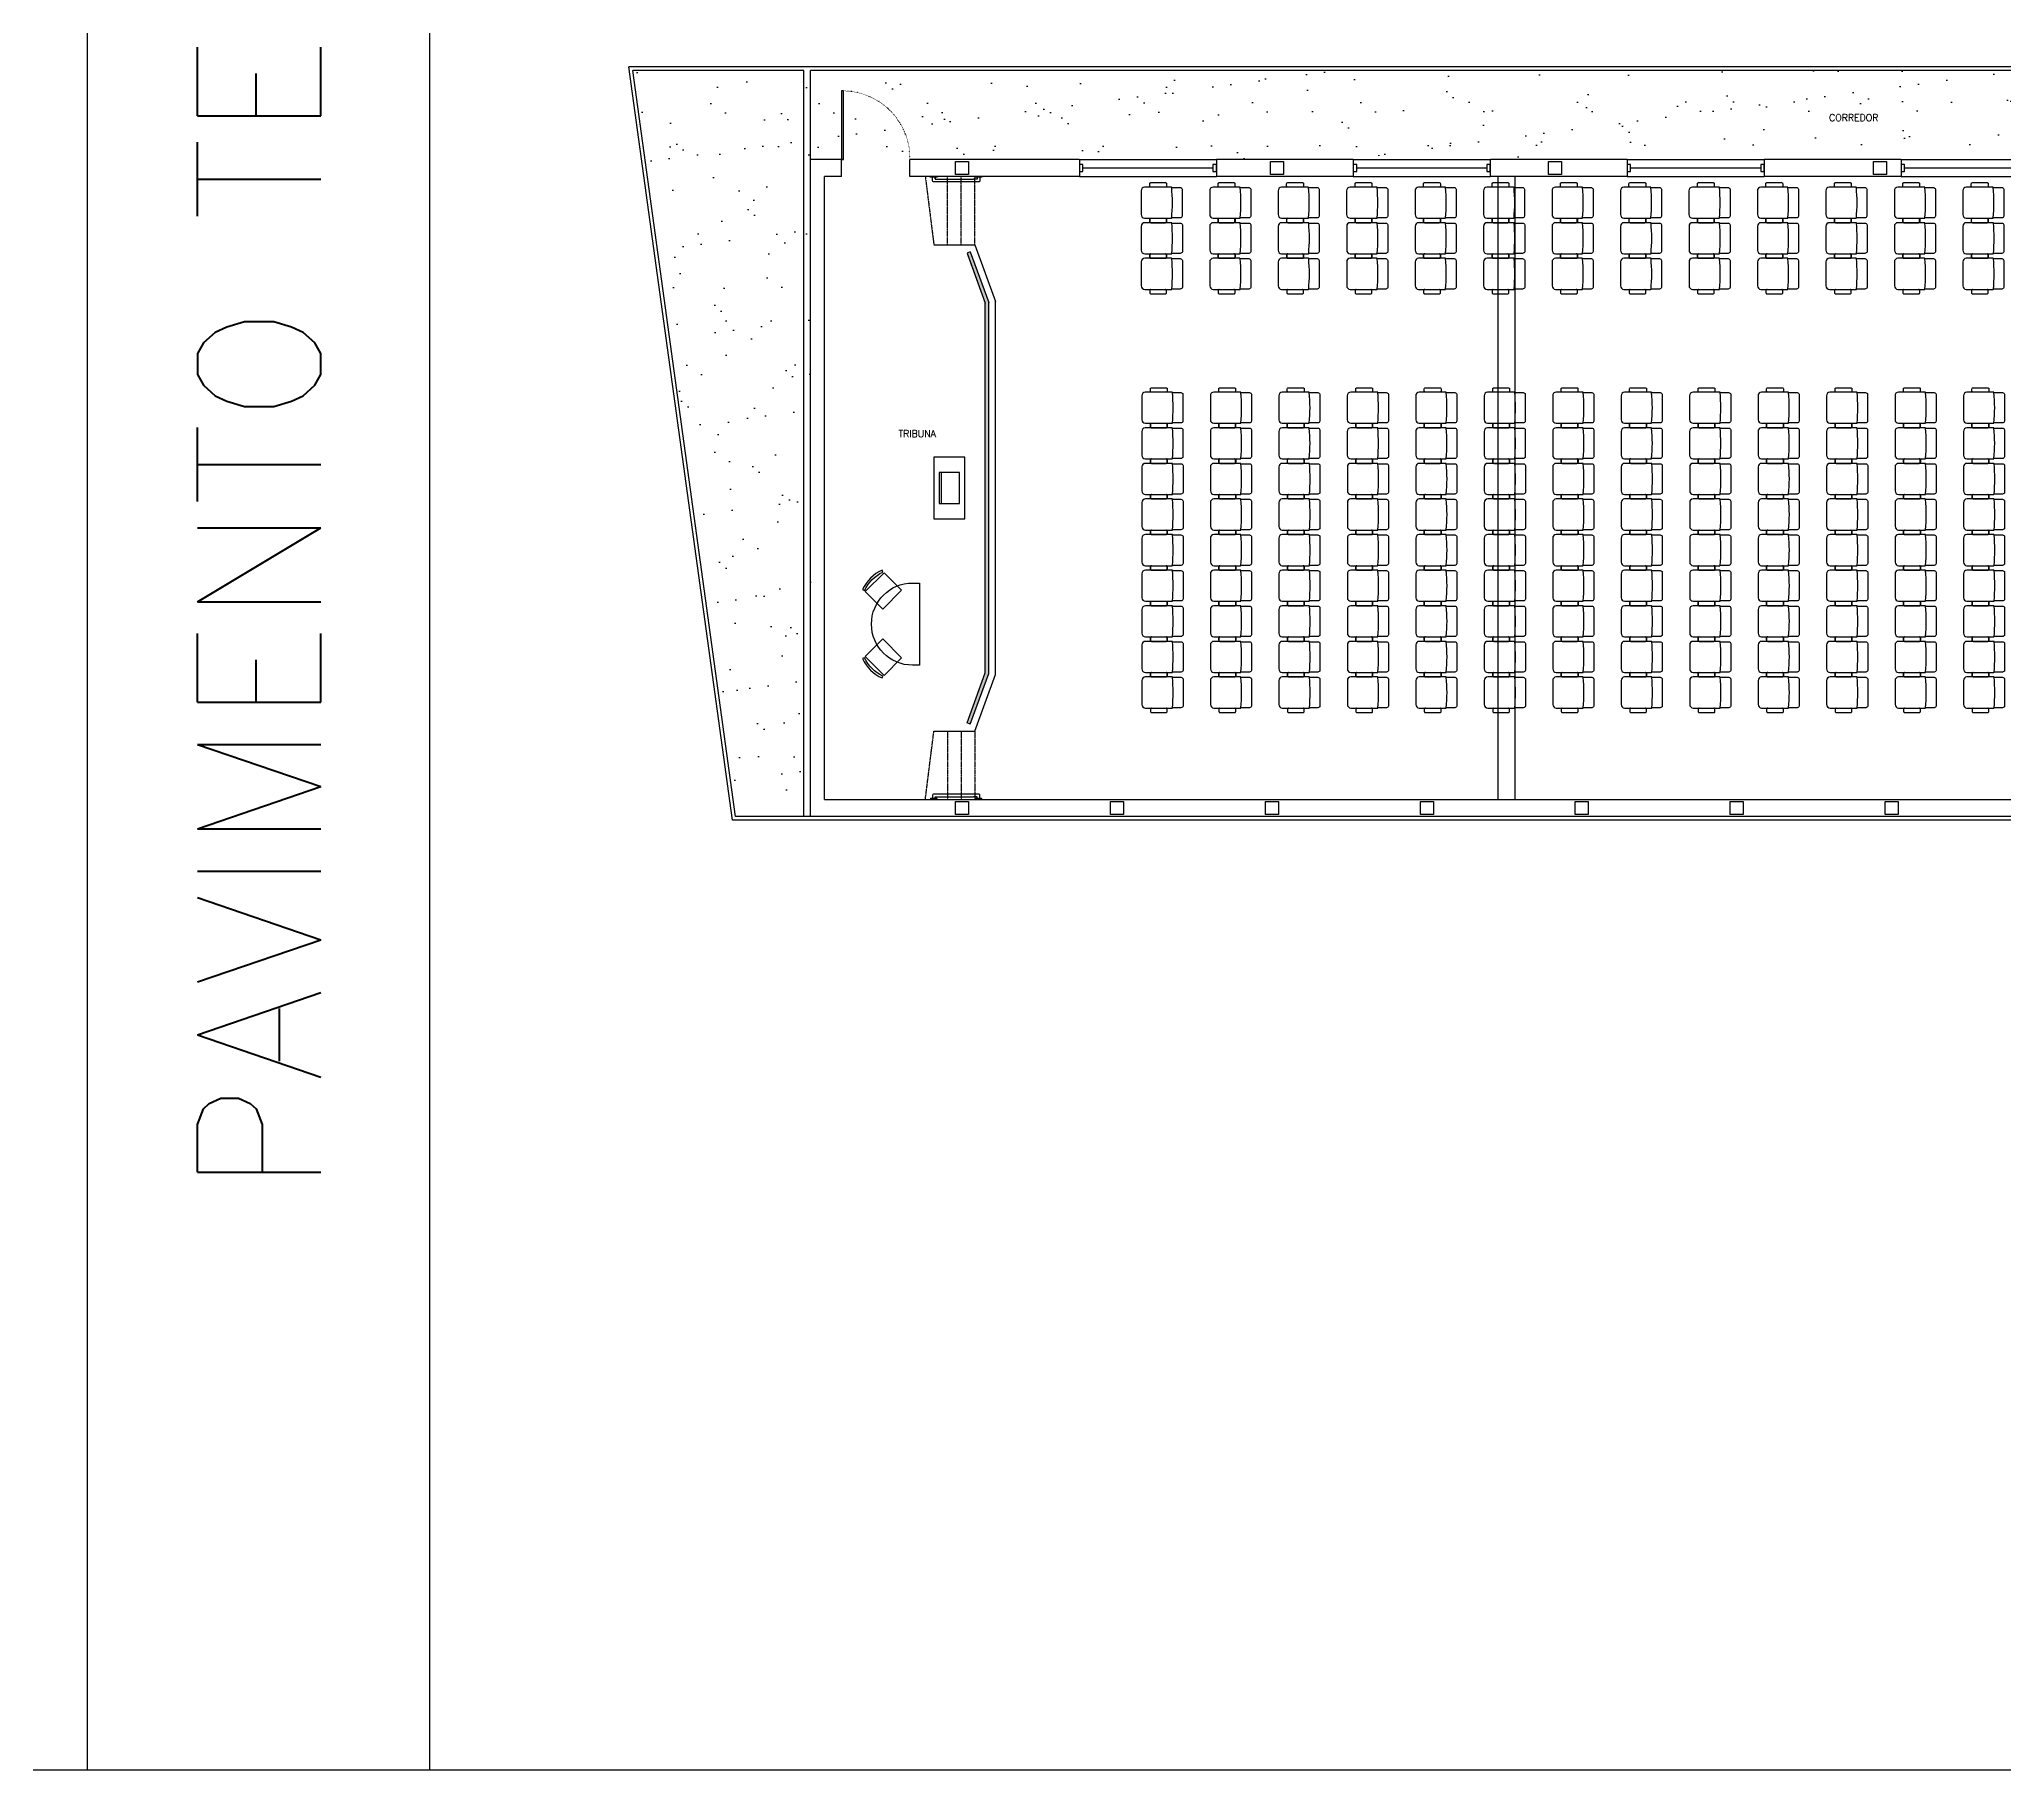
# Model space of a CAD drawing. Header units: millimetres. Extents: x -96513 to 442697, y -70111 to 173034.
# Drawn here: x -31233 to -2527, y -65111 to -39835 of the extents above; entities that cross this region are included whole.
import ezdxf

# ---------------------------------------------------------------- set-up
doc = ezdxf.new("R2010")
doc.units = ezdxf.units.MM
doc.set_wipeout_variables(frame=1)
doc.linetypes.add('DUCT', pattern=[1, 0, -1])
doc.linetypes.add('EXPOSED', pattern=[11.90625, 6.35, -1.5875, 0.79375, -0.79375, 0.79375, -1.5875])
for name, color, linetype in [('Com', 153, 'Continuous'), ('Glass', 130, 'Continuous'), ('Lining', 252, 'Continuous'), ('Misc', 61, 'Continuous'), ('Patt', 151, 'Continuous'), ('Raw', 60, 'Continuous'), ('Stairs', 193, 'Continuous'), ('Video', 110, 'Continuous'), ('Wall', 144, 'Continuous'), ('Wall-Head', 133, 'Continuous'), ('Wall-Head-Strc', 133, 'Continuous')]:
    doc.layers.add(name, color=color, linetype=linetype)
doc.styles.get("Standard").update_dxf_attribs({"font": 'ROMANS'})

# ---------------------------------------------------------------- blocks, each defined once
blk = doc.blocks.new('A.Equip-Tribuna-Planta')
at = {"color": 0}
blk.add_line((745, -225), (745, 225), dxfattribs=at)
for points in [[(400, -450), (850, -450), (850, 450), (400, 450)], [(475, -225), (775, -225), (775, 225), (475, 225)]]:
    blk.add_lwpolyline(points, close=True, dxfattribs=at)
blk = doc.blocks.new('A.Equip-MesaPalco-Planta')
at = {"color": 0, "linetype": 'ByBlock'}
for points in [[(100, -600), (0, -600), (0, 600), (100, 600, -1)], [(545, 787), (532, 760, -0.181818), (801, 491), (829, 503, 0.187083)], [(829, -503), (801, -491, -0.181818), (532, -760), (545, -787, 0.187083)]]:
    blk.add_lwpolyline(points, format="xyb", close=True, dxfattribs=at)
for points in [[(793, 475), (516, 751), (259, 494), (535, 217)], [(793, -475), (516, -751), (259, -494), (535, -217)]]:
    blk.add_lwpolyline(points, close=True, dxfattribs=at)
blk = doc.blocks.new('A.Equip-Stackable Chair-Plan..BRA')
for points in [[(461, 520, 0.414214), (476, 535), (476, 570, 0.414214), (461, 585), (246, 585, 0.414214), (231, 570), (231, 535, 0.414214), (246, 520)], [(461, 65, -0.414214), (476, 50), (476, 15, -0.414214), (461, 0), (246, 0, -0.414214), (231, 15), (231, 50, -0.414214), (246, 65)]]:
    blk.add_lwpolyline(points, format="xyb")
at = {"color": 0}
blk.add_lwpolyline([(155, 70), (30, 70, -0.289401), (0, 95), (0, 490, -0.290101), (30, 515), (155, 515)], format="xyb", dxfattribs=at)
blk.add_lwpolyline([(159, 65), (550, 65, 0.428571), (600, 118), (600, 467, 0.4), (550, 520), (159, 520, 0.387855), (155, 516, 0.046299), (155, 69, 0.385367)], format="xyb", close=True, dxfattribs=at)
blk = doc.blocks.new('*U160')
at = {"layer": 'Raw', "rotation": 180}
for p in [(739, 1463), (740, 943), (740, 423)]:
    blk.add_blockref('A.Equip-Stackable Chair-Plan..BRA', p, dxfattribs=at)
blk = doc.blocks.new('*U161')
at = {"layer": 'Wall-Head', "color": 0, "linetype": 'ByBlock', "lineweight": -2, "transparency": 16777216}
for p in [(0, 0), (1000, 0), (2000, 0), (3000, 0), (4000, 0), (5000, 0), (6000, 0), (7000, 0), (8000, 0), (9000, 0), (10000, 0), (11000, 0), (12000, 0)]:
    blk.add_blockref('*U160', p, dxfattribs=at)
blk = doc.blocks.new('*U162')
at = {"layer": 'Raw', "rotation": 180}
for p in [(739, 3023), (739, 2503), (740, 1983), (740, 1463), (740, 943), (740, 423), (740, -97), (740, -617), (740, -1137)]:
    blk.add_blockref('A.Equip-Stackable Chair-Plan..BRA', p, dxfattribs=at)
blk = doc.blocks.new('*U163')
at = {"layer": 'Wall-Head', "color": 0, "linetype": 'ByBlock', "lineweight": -2, "transparency": 16777216}
for p in [(0, 0), (1000, 0), (2000, 0), (3000, 0), (4000, 0), (5000, 0), (6000, 0), (7000, 0), (8000, 0), (9000, 0), (10000, 0), (11000, 0), (12000, 0)]:
    blk.add_blockref('*U162', p, dxfattribs=at)
blk = doc.blocks.new('G.SymPart-Wipeout')
at = {"color": 19, "linetype": 'Continuous'}
blk.add_wipeout([(0, 0), (1, 0), (1, 1), (0, 1)], dxfattribs=at)
blk = doc.blocks.new('*U51')
at = {"color": 0, "linetype": 'ByBlock', "lineweight": -2, "xscale": 2000, "yscale": 350.0000000018622}
blk.add_blockref('G.SymPart-Wipeout', (-1000, -175), dxfattribs=at)
at = {"color": 0, "linetype": 'ByBlock', "lineweight": -2, "flags": 128}
for points in [[(-1000, -50), (-1000, 50), (-950, 50), (-950, -50)], [(950, -50), (950, 50), (1000, 50), (1000, -50)]]:
    blk.add_lwpolyline(points, close=True, dxfattribs=at)
blk.add_lwpolyline([(-950, 0), (950, 0)], dxfattribs=at)
at = {"layer": 'Glass', "flags": 128}
for points in [[(-1000, 125), (-1000, 125), (1000, 125), (1000, 125)], [(-1000, -125), (-1000, -125), (1000, -125), (1000, -125)]]:
    blk.add_lwpolyline(points, dxfattribs=at)
at = {"layer": 'Wall'}
for p, q in [((-1000, -125), (-1000, 125)), ((1000, -125), (1000, 125))]:
    blk.add_line(p, q, dxfattribs=at)
at = {"layer": 'Wall-Head-Strc'}
for p, q in [((-1000, 125), (1000, 125)), ((-1000, -125), (1000, -125))]:
    blk.add_line(p, q, dxfattribs=at)
blk = doc.blocks.new('*U165')
at = {"xscale": -1, "rotation": 180}
blk.add_blockref('*U51', (0, 0), dxfattribs=at)
blk = doc.blocks.new('*U166')
at = {"color": 0, "linetype": 'ByBlock', "lineweight": -2, "transparency": 16777216}
for p in [(0, 0), (4000, 0), (8000, 0), (12000, 0)]:
    blk.add_blockref('*U165', p, dxfattribs=at)

msp = doc.modelspace()

# ---------------------------------------------------------------- hatches: boundary and pattern name
at = {"layer": 'Wall-Head', "true_color": 0xfeeab9}
h = msp.add_hatch(dxfattribs=at)
h.set_pattern_fill('AR-SAND', color=254, scale=20)
h.set_pattern_definition([(37.5, (4038.9, 0), (-32.001, 978.826), [0, -772.16, 0, -863.6, 0, -825.5]), (7.5, (4038.9, 0), (899.047, 1433.65), [0, -416.56, 0, -695.96, 0, -266.7]), (327.5, (3414.06, 0), (1581.985, 2.874), [0, -254, 0, -914.4, 0, -1193.8]), (317.5, (3414, 0), (1527.113, 445.86), [0, -127, 0, -599.44, 0, -685.8])])
h.paths.add_polyline_path([(6483, -40289), (-19967, -40289), (-19967, -41589), (5033, -41589), (5033, -42311), (7283, -43884), (7283, -41909), (7333, -41909), (7333, -41139), (7283, -41139), (7283, -41089), (6483, -41089)])
h.paths.add_polyline_path([(-19967, -40289), (-22566, -40289), (-21066, -51189), (-19967, -51189)])
at = {"layer": 'Wall-Head', "true_color": 0x727430}
h = msp.add_hatch(color=67, dxfattribs=at)
h.dxf.hatch_style = 1
h.paths.add_polyline_path([(-17417, -49088), (-17683, -49820), (-17637, -49839), (-17367, -49097), (-17367, -43681), (-17637, -42939), (-17683, -42958), (-17417, -43690)])

# ---------------------------------------------------------------- linework, layer by layer
at = {"color": 8}
for p, q in [((-30532, -25111), (-30532, -65111)), ((-25532, -25111), (-25532, -65111)), ((-55639, -65111), (442697, -65111))]:
    msp.add_line(p, q, dxfattribs=at)
at = {"layer": 'Com'}
for p, q in [((-20067, -51189), (-20067, -40289)), ((-19967, -41589), (-19967, -40289))]:
    msp.add_line(p, q, dxfattribs=at)
at = {"layer": 'Lining'}
for p, q in [((-9927, -50939), (-9927, -41839)), ((-9677, -50939), (-9677, -41839))]:
    msp.add_line(p, q, dxfattribs=at)
at = {"layer": 'Patt'}
for p, q in [((-19967, -51189), (-19967, -41589)), ((-19487, -41589), (-19967, -41589)), ((-19517, -41839), (-19517, -41589)), ((-19767, -50939), (-19767, -41839)), ((-19517, -41839), (-19767, -41839))]:
    msp.add_line(p, q, dxfattribs=at)
at = {"layer": 'Stairs', "linetype": 'EXPOSED'}
for p, q in [((-18292, -41843), (-18167, -42839)), ((-17967, -42839), (-17967, -41839)), ((-17767, -42839), (-17767, -41839)), ((-17567, -42839), (-17567, -41839)), ((-18292, -50934), (-18167, -49939)), ((-17967, -49939), (-17967, -50939)), ((-17767, -49939), (-17767, -50939)), ((-17567, -49939), (-17567, -50939))]:
    msp.add_line(p, q, dxfattribs=at)
at = {"layer": 'Video', "ltscale": 100}
for points in [[(-18118, -41839), (-18118, -41845, -0.414214), (-18125, -41851), (-18214, -41851, -0.414214), (-18220, -41845), (-18220, -41839)], [(-18150, -41873, 0.414214), (-18144, -41879), (-17588, -41879)], [(-17535, -41851), (-17535, -41873, -0.414214), (-17541, -41879), (-17588, -41879)], [(-17465, -41839), (-17465, -41845, -0.414214), (-17472, -41851), (-17560, -41851, -0.414214), (-17567, -41845), (-17567, -41839)], [(-18118, -50939), (-18118, -50932, 0.414214), (-18125, -50926), (-18214, -50926, 0.414214), (-18220, -50932), (-18220, -50939)], [(-18150, -50905, -0.414214), (-18144, -50899), (-17588, -50899)], [(-17535, -50926), (-17535, -50905, 0.414214), (-17541, -50899), (-17588, -50899)]]:
    msp.add_lwpolyline(points, format="xyb", dxfattribs=at)
at = {"layer": 'Video'}
for points in [[(-17632, -41918), (-18168, -41916, -0.414214), (-18187, -41897), (-18187, -41851)], [(-17496, -41852), (-17496, -41899, -0.414214), (-17515, -41918), (-17632, -41918)], [(-17632, -50860), (-18168, -50862, 0.414214), (-18187, -50881), (-18187, -50927)], [(-17496, -50925), (-17496, -50879, 0.414214), (-17515, -50860), (-17632, -50860)]]:
    msp.add_lwpolyline(points, format="xyb", dxfattribs=at)
at = {"layer": 'Video', "ltscale": 100}
for points in [[(-18150, -41851), (-18150, -41873)], [(-18150, -50926), (-18150, -50905)]]:
    msp.add_lwpolyline(points, close=True, dxfattribs=at)
at = {"layer": 'Wall'}
for p, q in [((7333, -40239), (-22624, -40239)), ((-21110, -51239), (-22624, -40239)), ((-21066, -51189), (-22566, -40289)), ((-20067, -40289), (-22566, -40289)), ((7333, -40289), (-19967, -40289)), ((5033, -41589), (-18517, -41589)), ((-18517, -41839), (-18517, -41589)), ((-9677, -41839), (-18517, -41839)), ((-927, -41839), (-9677, -41839)), ((-18167, -42839), (-17567, -42839)), ((-17672, -42989), (-17417, -43690)), ((-17637, -42939), (-17367, -43681)), ((-17567, -42839), (-17267, -43663)), ((-17267, -49114), (-17267, -43663)), ((-17567, -49939), (-17267, -49114)), ((-18167, -49939), (-17567, -49939)), ((-19767, -50939), (-9677, -50939)), ((-9677, -50939), (4783, -50939)), ((7333, -51239), (-21110, -51239)), ((7283, -51189), (-21066, -51189))]:
    msp.add_line(p, q, dxfattribs=at)
at = {"layer": 'Wall', "color": 67, "true_color": 0x727430}
for p, q in [((-17683, -42958), (-17417, -43690)), ((-17637, -42939), (-17367, -43681)), ((-17417, -49088), (-17417, -43690)), ((-17367, -49097), (-17367, -43681)), ((-17683, -49820), (-17417, -49088)), ((-17637, -49839), (-17367, -49097))]:
    msp.add_line(p, q, dxfattribs=at)
at = {"layer": 'Wall'}
for points in [[(-17853, -41619), (-17663, -41619), (-17663, -41809), (-17853, -41809)], [(-17853, -50969), (-17663, -50969), (-17663, -51159), (-17853, -51159)], [(-15589, -50969), (-15399, -50969), (-15399, -51159), (-15589, -51159)], [(-13326, -50969), (-13136, -50969), (-13136, -51159), (-13326, -51159)], [(-11062, -50969), (-10872, -50969), (-10872, -51159), (-11062, -51159)], [(-8799, -50969), (-8609, -50969), (-8609, -51159), (-8799, -51159)], [(-6535, -50969), (-6345, -50969), (-6345, -51159), (-6535, -51159)], [(-4271, -50969), (-4081, -50969), (-4081, -51159), (-4271, -51159)]]:
    msp.add_lwpolyline(points, close=True, dxfattribs=at)
at = {"layer": 'Wall', "ltscale": 100}
msp.add_lwpolyline([(-17465, -50939), (-17465, -50932, 0.414214), (-17472, -50926), (-17560, -50926, 0.414214), (-17567, -50932), (-17567, -50939)], format="xyb", dxfattribs=at)
at = {"layer": 'Wall-Head', "color": 67, "true_color": 0x727430}
for p, q in [((-17637, -42939), (-17683, -42958)), ((-17637, -49839), (-17683, -49820))]:
    msp.add_line(p, q, dxfattribs=at)
at = {"layer": 'Wall-Head'}
msp.add_lwpolyline([(-19517, -41589), (-19487, -41589), (-19487, -40589), (-19517, -40589)], close=True, dxfattribs=at)
at = {"layer": 'Wall-Head', "linetype": 'DUCT'}
msp.add_arc((-19502, -41574), 985, 359.1275, 90.8725, dxfattribs=at)

# ---------------------------------------------------------------- block references
at = {"layer": 'Misc', "rotation": 180}
for name, p in [('A.Equip-Tribuna-Planta', (-17317, -46389)), ('A.Equip-MesaPalco-Planta', (-18379, -48377))]:
    msp.add_blockref(name, p, dxfattribs=at)
at = {"layer": 'Wall-Head'}
for name, p in [('*U161', (-15278, -43392)), ('*U163', (-15268, -47947))]:
    msp.add_blockref(name, p, dxfattribs=at)

# ---------------------------------------------------------------- texts
at = {"color": 8, "insert": (-28923, -45042), "char_height": 1800, "attachment_point": 2, "rotation": 90}
msp.add_mtext_dynamic_manual_height_columns('PAVIMENTO TERREO', width=38912.83, gutter_width=1250, heights=[0], dxfattribs=at)
at = {"color": 8, "char_height": 100, "attachment_point": 2}
for s, width, insert in [('CORREDOR', 792.26, (-4732, -40929)), ('TRIBUNA', 2238.42, (-18411, -45545))]:
    msp.add_mtext_dynamic_manual_height_columns(s, width=width, gutter_width=1250, heights=[0], dxfattribs=dict(at, insert=insert))

# ---------------------------------------------------------------- next in the draw order: block references
msp.add_blockref('*U166', (-15041, -41714))

# ---------------------------------------------------------------- next in the draw order: linework, layer by layer
at = {"layer": 'Wall'}
for points in [[(-13250, -41619), (-13060, -41619), (-13060, -41809), (-13250, -41809)], [(-9191, -41619), (-9001, -41619), (-9001, -41809), (-9191, -41809)], [(-4444, -41619), (-4254, -41619), (-4254, -41809), (-4444, -41809)]]:
    msp.add_lwpolyline(points, close=True, dxfattribs=at)

doc.saveas('drawing.dxf')
